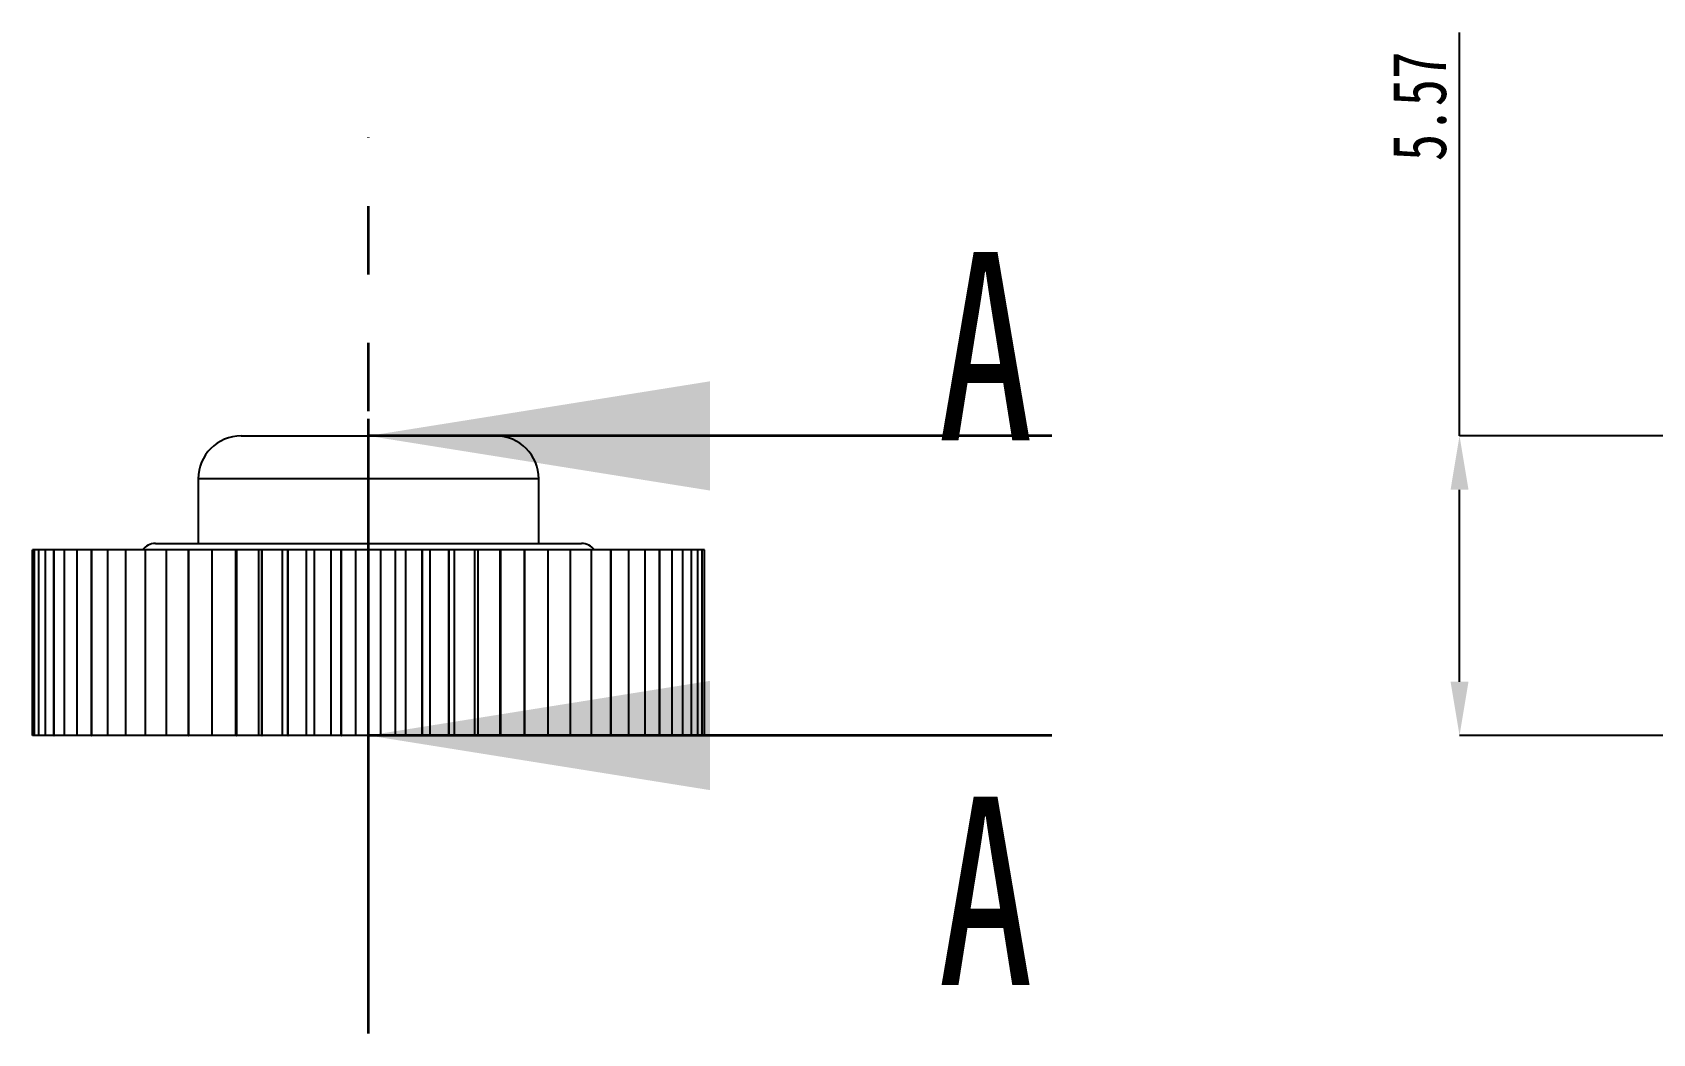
# Model space of a CAD drawing. Header units: millimetres. Extents: x 1580 to 3807, y -141 to 840.
# Drawn here: x 3470.39 to 3500.5, y 25.01 to 43.63 of the extents above; entities that cross this region are included whole.
import ezdxf

# ---------------------------------------------------------------- set-up
doc = ezdxf.new("R2010")
doc.units = ezdxf.units.MM
doc.header["$PDSIZE"] = -1
doc.linetypes.add('PHANTOM', pattern=[12.7, 6.35, -1.27, 1.27, -1.27, 1.27, -1.27])
doc.styles.add('SLDTEXTSTYLE0', font='TXT', dxfattribs={"width": 0.75})
doc.dimstyles.new('SLDDIMSTYLE4', dxfattribs={"dimtxt": 1, "dimasz": 1, "dimexe": 0, "dimexo": 0.0625, "dimgap": 0.25, "dimtad": 1, "dimrnd": 1e-09, "dimzin": 12, "dimdsep": 46, "dimtxsty": 'SLDTEXTSTYLE0', "dimsah": 1, "dimcen": 0, "dimadec": 0, "dimazin": 3, "dimtfac": 1, "dimtmove": 0, "dimatfit": 3, "dimfxl": 1, "dimfrac": 2, "dimtolj": 1, "dimtzin": 12, "dimarcsym": 0})

# ---------------------------------------------------------------- blocks, each defined once
blk = doc.blocks.new('*D76')
at = {"color": 0, "linetype": 'Continuous', "lineweight": -2, "transparency": 16777216}
for p, q in [((3496.911, 36.125), (3496.911, 43.628)), ((3510.734, 36.125), (3496.911, 36.125)), ((3496.911, 31.555), (3496.911, 35.125)), ((3511.099, 30.555), (3496.911, 30.555))]:
    blk.add_line(p, q, dxfattribs=at)
at = {"color": 0, "linetype": 'Continuous', "transparency": 16777216}
for points in [[(3496.745, 35.125), (3497.078, 35.125), (3496.911, 36.125)], [(3496.745, 31.555), (3497.078, 31.555), (3496.911, 30.555)]]:
    blk.add_solid(points, dxfattribs=at)
at = {"layer": 'Defpoints', "color": 0, "linetype": 'Continuous', "transparency": 16777216}
for p in [(3496.911, 36.125), (3510.796, 36.125), (3511.161, 30.555)]:
    blk.add_point(p, dxfattribs=at)
at = {"color": 0, "linetype": 'Continuous', "lineweight": 18, "transparency": 16777216, "insert": (3495.661, 42.253), "char_height": 1, "attachment_point": 2, "rotation": 90, "style": 'SLDTEXTSTYLE0'}
blk.add_mtext('\\A1;5.57', dxfattribs=at)

msp = doc.modelspace()

# ---------------------------------------------------------------- linework, layer by layer
at = {"color": 7, "linetype": 'PHANTOM', "lineweight": 35}
for p, q in [((3476.634, 28.967), (3476.634, 41.674)), ((3476.634, 25.012), (3476.634, 37.712))]:
    msp.add_line(p, q, dxfattribs=at)
at = {"color": 7, "linetype": 'Continuous', "lineweight": 25}
for p, q in [((3474.269, 36.125), (3476.634, 36.125)), ((3476.634, 36.125), (3478.999, 36.125)), ((3473.469, 35.325), (3473.469, 34.125)), ((3476.634, 35.325), (3473.469, 35.325)), ((3479.799, 35.325), (3476.634, 35.325)), ((3479.799, 34.125), (3479.799, 35.325)), ((3472.674, 34.125), (3476.634, 34.125)), ((3476.634, 34.125), (3480.594, 34.125)), ((3470.389, 30.555), (3470.389, 34.005)), ((3470.429, 34.005), (3470.389, 34.005)), ((3470.389, 30.555), (3470.389, 34.005)), ((3470.389, 34.005), (3470.389, 34.005)), ((3470.429, 30.555), (3470.429, 34.005)), ((3470.51, 34.005), (3470.429, 34.005)), ((3470.429, 30.555), (3470.429, 34.005)), ((3470.429, 34.005), (3470.429, 34.005)), ((3470.51, 30.555), (3470.51, 34.005)), ((3470.63, 34.005), (3470.51, 34.005)), ((3470.51, 30.555), (3470.51, 34.005)), ((3470.51, 34.005), (3470.51, 34.005)), ((3470.63, 30.555), (3470.63, 34.005)), ((3470.63, 34.005), (3470.631, 34.005)), ((3470.631, 30.555), (3470.631, 34.005)), ((3470.789, 34.005), (3470.631, 34.005)), ((3470.789, 30.555), (3470.789, 34.005)), ((3470.789, 34.005), (3470.79, 34.005)), ((3470.79, 30.555), (3470.79, 34.005)), ((3470.986, 34.005), (3470.79, 34.005)), ((3470.986, 30.555), (3470.986, 34.005)), ((3470.986, 34.005), (3470.988, 34.005)), ((3470.988, 30.555), (3470.988, 34.005)), ((3471.22, 34.005), (3470.988, 34.005)), ((3471.22, 30.555), (3471.22, 34.005)), ((3471.22, 34.005), (3471.222, 34.005)), ((3471.222, 30.555), (3471.222, 34.005)), ((3471.489, 34.005), (3471.222, 34.005)), ((3471.489, 30.555), (3471.489, 34.005)), ((3471.489, 34.005), (3471.491, 34.005)), ((3471.491, 30.555), (3471.491, 34.005)), ((3471.791, 34.005), (3471.491, 34.005)), ((3471.791, 30.555), (3471.791, 34.005)), ((3471.791, 34.005), (3471.793, 34.005)), ((3471.793, 30.555), (3471.793, 34.005)), ((3472.125, 34.005), (3471.793, 34.005)), ((3472.125, 30.555), (3472.125, 34.005)), ((3472.125, 34.005), (3472.127, 34.005)), ((3472.127, 30.555), (3472.127, 34.005)), ((3472.488, 34.005), (3472.127, 34.005)), ((3472.488, 30.555), (3472.488, 34.005)), ((3472.488, 34.005), (3472.49, 34.005)), ((3472.49, 30.555), (3472.49, 34.005)), ((3472.878, 34.005), (3472.49, 34.005)), ((3472.878, 30.555), (3472.878, 34.005)), ((3472.878, 34.005), (3472.88, 34.005)), ((3472.88, 30.555), (3472.88, 34.005)), ((3473.292, 34.005), (3472.88, 34.005)), ((3473.292, 30.555), (3473.292, 34.005)), ((3473.292, 34.005), (3473.295, 34.005)), ((3473.295, 30.555), (3473.295, 34.005)), ((3473.728, 34.005), (3473.295, 34.005)), ((3473.728, 30.555), (3473.728, 34.005)), ((3473.728, 34.005), (3473.731, 34.005)), ((3473.731, 30.555), (3473.731, 34.005)), ((3474.171, 34.005), (3473.731, 34.005)), ((3474.171, 30.555), (3474.171, 34.005)), ((3474.182, 34.005), (3474.171, 34.005)), ((3474.182, 30.555), (3474.182, 34.005)), ((3474.182, 34.005), (3474.185, 34.005)), ((3474.185, 30.555), (3474.185, 34.005)), ((3474.596, 34.005), (3474.185, 34.005)), ((3474.596, 30.555), (3474.596, 34.005)), ((3474.653, 34.005), (3474.596, 34.005)), ((3474.653, 30.555), (3474.653, 34.005)), ((3474.653, 34.005), (3474.656, 34.005)), ((3474.656, 30.555), (3474.656, 34.005)), ((3475.035, 34.005), (3474.656, 34.005)), ((3475.035, 30.555), (3475.035, 34.005)), ((3475.136, 34.005), (3475.035, 34.005)), ((3475.136, 30.555), (3475.136, 34.005)), ((3475.136, 34.005), (3475.139, 34.005)), ((3475.139, 30.555), (3475.139, 34.005)), ((3475.484, 34.005), (3475.139, 34.005)), ((3475.484, 30.555), (3475.484, 34.005)), ((3475.629, 34.005), (3475.484, 34.005)), ((3475.629, 30.555), (3475.629, 34.005)), ((3475.629, 34.005), (3475.633, 34.005)), ((3475.633, 30.555), (3475.633, 34.005)), ((3475.941, 34.005), (3475.633, 34.005)), ((3475.941, 30.555), (3475.941, 34.005)), ((3476.129, 34.005), (3475.941, 34.005)), ((3476.129, 30.555), (3476.129, 34.005)), ((3476.129, 34.005), (3476.132, 34.005)), ((3476.132, 30.555), (3476.132, 34.005)), ((3476.402, 34.005), (3476.132, 34.005)), ((3476.402, 30.555), (3476.402, 34.005)), ((3476.632, 34.005), (3476.402, 34.005)), ((3476.632, 30.555), (3476.632, 34.005)), ((3476.632, 34.005), (3476.635, 34.005)), ((3476.635, 30.555), (3476.635, 34.005)), ((3476.865, 34.005), (3476.635, 34.005)), ((3476.865, 30.555), (3476.865, 34.005)), ((3477.135, 34.005), (3476.865, 34.005)), ((3477.135, 30.555), (3477.135, 34.005)), ((3477.135, 34.005), (3477.138, 34.005)), ((3477.138, 30.555), (3477.138, 34.005)), ((3477.326, 34.005), (3477.138, 34.005)), ((3477.326, 30.555), (3477.326, 34.005)), ((3477.634, 34.005), (3477.326, 34.005)), ((3477.634, 30.555), (3477.634, 34.005)), ((3477.634, 34.005), (3477.638, 34.005)), ((3477.638, 30.555), (3477.638, 34.005)), ((3477.783, 34.005), (3477.638, 34.005)), ((3477.783, 30.555), (3477.783, 34.005)), ((3478.128, 34.005), (3477.783, 34.005)), ((3478.128, 30.555), (3478.128, 34.005)), ((3478.128, 34.005), (3478.131, 34.005)), ((3478.131, 30.555), (3478.131, 34.005)), ((3478.232, 34.005), (3478.131, 34.005)), ((3478.232, 30.555), (3478.232, 34.005)), ((3478.611, 34.005), (3478.232, 34.005)), ((3478.611, 30.555), (3478.611, 34.005)), ((3478.611, 34.005), (3478.614, 34.005)), ((3478.614, 30.555), (3478.614, 34.005)), ((3478.671, 34.005), (3478.614, 34.005)), ((3478.671, 30.555), (3478.671, 34.005)), ((3479.082, 34.005), (3478.671, 34.005)), ((3479.082, 30.555), (3479.082, 34.005)), ((3479.082, 34.005), (3479.085, 34.005)), ((3479.085, 30.555), (3479.085, 34.005)), ((3479.096, 34.005), (3479.085, 34.005)), ((3479.096, 30.555), (3479.096, 34.005)), ((3479.537, 34.005), (3479.096, 34.005)), ((3479.537, 30.555), (3479.537, 34.005)), ((3479.537, 34.005), (3479.54, 34.005)), ((3479.54, 30.555), (3479.54, 34.005)), ((3479.973, 34.005), (3479.54, 34.005)), ((3479.973, 30.555), (3479.973, 34.005)), ((3479.973, 34.005), (3479.975, 34.005)), ((3479.975, 30.555), (3479.975, 34.005)), ((3480.387, 34.005), (3479.975, 34.005)), ((3480.387, 30.555), (3480.387, 34.005)), ((3480.387, 34.005), (3480.39, 34.005)), ((3480.39, 30.555), (3480.39, 34.005)), ((3480.777, 34.005), (3480.39, 34.005)), ((3480.777, 30.555), (3480.777, 34.005)), ((3480.777, 34.005), (3480.779, 34.005)), ((3480.779, 30.555), (3480.779, 34.005)), ((3481.14, 34.005), (3480.779, 34.005)), ((3481.14, 30.555), (3481.14, 34.005)), ((3481.14, 34.005), (3481.142, 34.005)), ((3481.142, 30.555), (3481.142, 34.005)), ((3481.474, 34.005), (3481.142, 34.005)), ((3481.474, 30.555), (3481.474, 34.005)), ((3481.474, 34.005), (3481.476, 34.005)), ((3481.476, 30.555), (3481.476, 34.005)), ((3481.776, 34.005), (3481.476, 34.005)), ((3481.776, 30.555), (3481.776, 34.005)), ((3481.776, 34.005), (3481.778, 34.005)), ((3481.778, 30.555), (3481.778, 34.005)), ((3482.045, 34.005), (3481.778, 34.005)), ((3482.045, 30.555), (3482.045, 34.005)), ((3482.045, 34.005), (3482.047, 34.005)), ((3482.047, 30.555), (3482.047, 34.005)), ((3482.279, 34.005), (3482.047, 34.005)), ((3482.279, 30.555), (3482.279, 34.005)), ((3482.279, 34.005), (3482.281, 34.005)), ((3482.281, 30.555), (3482.281, 34.005)), ((3482.477, 34.005), (3482.281, 34.005)), ((3482.477, 30.555), (3482.477, 34.005)), ((3482.477, 34.005), (3482.478, 34.005)), ((3482.478, 30.555), (3482.478, 34.005)), ((3482.636, 34.005), (3482.478, 34.005)), ((3482.636, 30.555), (3482.636, 34.005)), ((3482.636, 34.005), (3482.637, 34.005)), ((3482.637, 30.555), (3482.637, 34.005)), ((3482.757, 34.005), (3482.637, 34.005)), ((3482.757, 30.555), (3482.757, 34.005)), ((3482.757, 34.005), (3482.758, 34.005)), ((3482.758, 30.555), (3482.758, 34.005)), ((3482.838, 34.005), (3482.758, 34.005)), ((3482.838, 30.555), (3482.838, 34.005)), ((3482.838, 30.555), (3482.838, 34.005)), ((3482.838, 34.005), (3482.838, 34.005)), ((3482.878, 34.005), (3482.838, 34.005)), ((3482.878, 30.555), (3482.878, 34.005)), ((3482.878, 34.005), (3482.879, 34.005)), ((3482.879, 30.555), (3482.879, 34.005)), ((3470.429, 30.555), (3470.389, 30.555)), ((3470.389, 30.555), (3470.389, 30.555)), ((3470.51, 30.555), (3470.429, 30.555)), ((3470.429, 30.555), (3470.429, 30.555)), ((3470.63, 30.555), (3470.51, 30.555)), ((3470.51, 30.555), (3470.51, 30.555)), ((3470.63, 30.555), (3470.631, 30.555)), ((3470.789, 30.555), (3470.631, 30.555)), ((3470.789, 30.555), (3470.79, 30.555)), ((3470.986, 30.555), (3470.79, 30.555)), ((3470.986, 30.555), (3470.988, 30.555)), ((3471.22, 30.555), (3470.988, 30.555)), ((3471.22, 30.555), (3471.222, 30.555)), ((3471.489, 30.555), (3471.222, 30.555)), ((3471.489, 30.555), (3471.491, 30.555)), ((3471.791, 30.555), (3471.491, 30.555)), ((3471.791, 30.555), (3471.793, 30.555)), ((3472.125, 30.555), (3471.793, 30.555)), ((3472.125, 30.555), (3472.127, 30.555)), ((3472.488, 30.555), (3472.127, 30.555)), ((3472.488, 30.555), (3472.49, 30.555)), ((3472.878, 30.555), (3472.49, 30.555)), ((3472.878, 30.555), (3472.88, 30.555)), ((3473.292, 30.555), (3472.88, 30.555)), ((3473.292, 30.555), (3473.295, 30.555)), ((3473.728, 30.555), (3473.295, 30.555)), ((3473.728, 30.555), (3473.731, 30.555)), ((3474.171, 30.555), (3473.731, 30.555)), ((3474.182, 30.555), (3474.171, 30.555)), ((3474.182, 30.555), (3474.185, 30.555)), ((3474.596, 30.555), (3474.185, 30.555)), ((3474.653, 30.555), (3474.596, 30.555)), ((3474.653, 30.555), (3474.656, 30.555)), ((3475.035, 30.555), (3474.656, 30.555)), ((3475.136, 30.555), (3475.035, 30.555)), ((3475.136, 30.555), (3475.139, 30.555)), ((3475.484, 30.555), (3475.139, 30.555)), ((3475.629, 30.555), (3475.484, 30.555)), ((3475.629, 30.555), (3475.633, 30.555)), ((3475.941, 30.555), (3475.633, 30.555)), ((3476.129, 30.555), (3475.941, 30.555)), ((3476.129, 30.555), (3476.132, 30.555)), ((3476.402, 30.555), (3476.132, 30.555)), ((3476.632, 30.555), (3476.402, 30.555)), ((3476.632, 30.555), (3476.635, 30.555)), ((3476.865, 30.555), (3476.635, 30.555)), ((3477.135, 30.555), (3476.865, 30.555)), ((3477.135, 30.555), (3477.138, 30.555)), ((3477.326, 30.555), (3477.138, 30.555)), ((3477.634, 30.555), (3477.326, 30.555)), ((3477.634, 30.555), (3477.638, 30.555)), ((3477.783, 30.555), (3477.638, 30.555)), ((3478.128, 30.555), (3477.783, 30.555)), ((3478.128, 30.555), (3478.131, 30.555)), ((3478.232, 30.555), (3478.131, 30.555)), ((3478.611, 30.555), (3478.232, 30.555)), ((3478.611, 30.555), (3478.614, 30.555)), ((3478.671, 30.555), (3478.614, 30.555)), ((3479.082, 30.555), (3478.671, 30.555)), ((3479.082, 30.555), (3479.085, 30.555)), ((3479.096, 30.555), (3479.085, 30.555)), ((3479.537, 30.555), (3479.096, 30.555)), ((3479.537, 30.555), (3479.54, 30.555)), ((3479.973, 30.555), (3479.54, 30.555)), ((3479.973, 30.555), (3479.975, 30.555)), ((3480.387, 30.555), (3479.975, 30.555)), ((3480.387, 30.555), (3480.39, 30.555)), ((3480.777, 30.555), (3480.39, 30.555)), ((3480.777, 30.555), (3480.779, 30.555)), ((3481.14, 30.555), (3480.779, 30.555)), ((3481.14, 30.555), (3481.142, 30.555)), ((3481.474, 30.555), (3481.142, 30.555)), ((3481.474, 30.555), (3481.476, 30.555)), ((3481.776, 30.555), (3481.476, 30.555)), ((3481.776, 30.555), (3481.778, 30.555)), ((3482.045, 30.555), (3481.778, 30.555)), ((3482.045, 30.555), (3482.047, 30.555)), ((3482.279, 30.555), (3482.047, 30.555)), ((3482.279, 30.555), (3482.281, 30.555)), ((3482.477, 30.555), (3482.281, 30.555)), ((3482.477, 30.555), (3482.478, 30.555)), ((3482.636, 30.555), (3482.478, 30.555)), ((3482.636, 30.555), (3482.637, 30.555)), ((3482.757, 30.555), (3482.637, 30.555)), ((3482.757, 30.555), (3482.758, 30.555)), ((3482.838, 30.555), (3482.758, 30.555)), ((3482.838, 30.555), (3482.838, 30.555)), ((3482.878, 30.555), (3482.838, 30.555)), ((3482.878, 30.555), (3482.879, 30.555))]:
    msp.add_line(p, q, dxfattribs=at)
at = {"color": 7, "linetype": 'Continuous', "lineweight": 35}
for p, q in [((3489.334, 36.125), (3476.634, 36.125)), ((3489.334, 30.555), (3476.634, 30.555))]:
    msp.add_line(p, q, dxfattribs=at)
at = {"color": 7, "linetype": 'Continuous', "lineweight": 25}
for centre, radius, start, end in [((3474.269, 35.325), 0.8, 90, 180), ((3478.999, 35.325), 0.8, 0, 90), ((3472.674, 33.825), 0.3, 90, 143.1301), ((3480.594, 33.825), 0.3, 36.8699, 90)]:
    msp.add_arc(centre, radius, start, end, dxfattribs=at)
at = {"color": 7, "linetype": 'Continuous', "lineweight": 35}
for points in [[(3476.634, 36.125), (3482.984, 35.109), (3482.984, 37.141)], [(3476.634, 30.555), (3482.984, 29.539), (3482.984, 31.571)]]:
    msp.add_solid(points, dxfattribs=at)

# ---------------------------------------------------------------- texts
at = {"color": 7, "linetype": 'Continuous', "char_height": 3.5, "attachment_point": 1, "style": 'SLDTEXTSTYLE0'}
for insert in [(3487.21, 39.544), (3487.21, 29.416)]:
    msp.add_mtext('A', dxfattribs=dict(at, insert=insert))

# ---------------------------------------------------------------- dimensions: what is measured, and where the dimension line sits
at = {"color": 7, "linetype": 'Continuous', "lineweight": 18}
dim = msp.add_linear_dim(base=(3496.911, 36.125), p1=(3511.161, 30.555), p2=(3510.796, 36.125), angle=90, dimstyle='SLDDIMSTYLE4', dxfattribs=at)
dim.commit()
dim.dimension.update_dxf_attribs({"geometry": '*D76', "text_midpoint": (3496.911, 42.253), "dimtype": 160})

doc.saveas('drawing.dxf')
